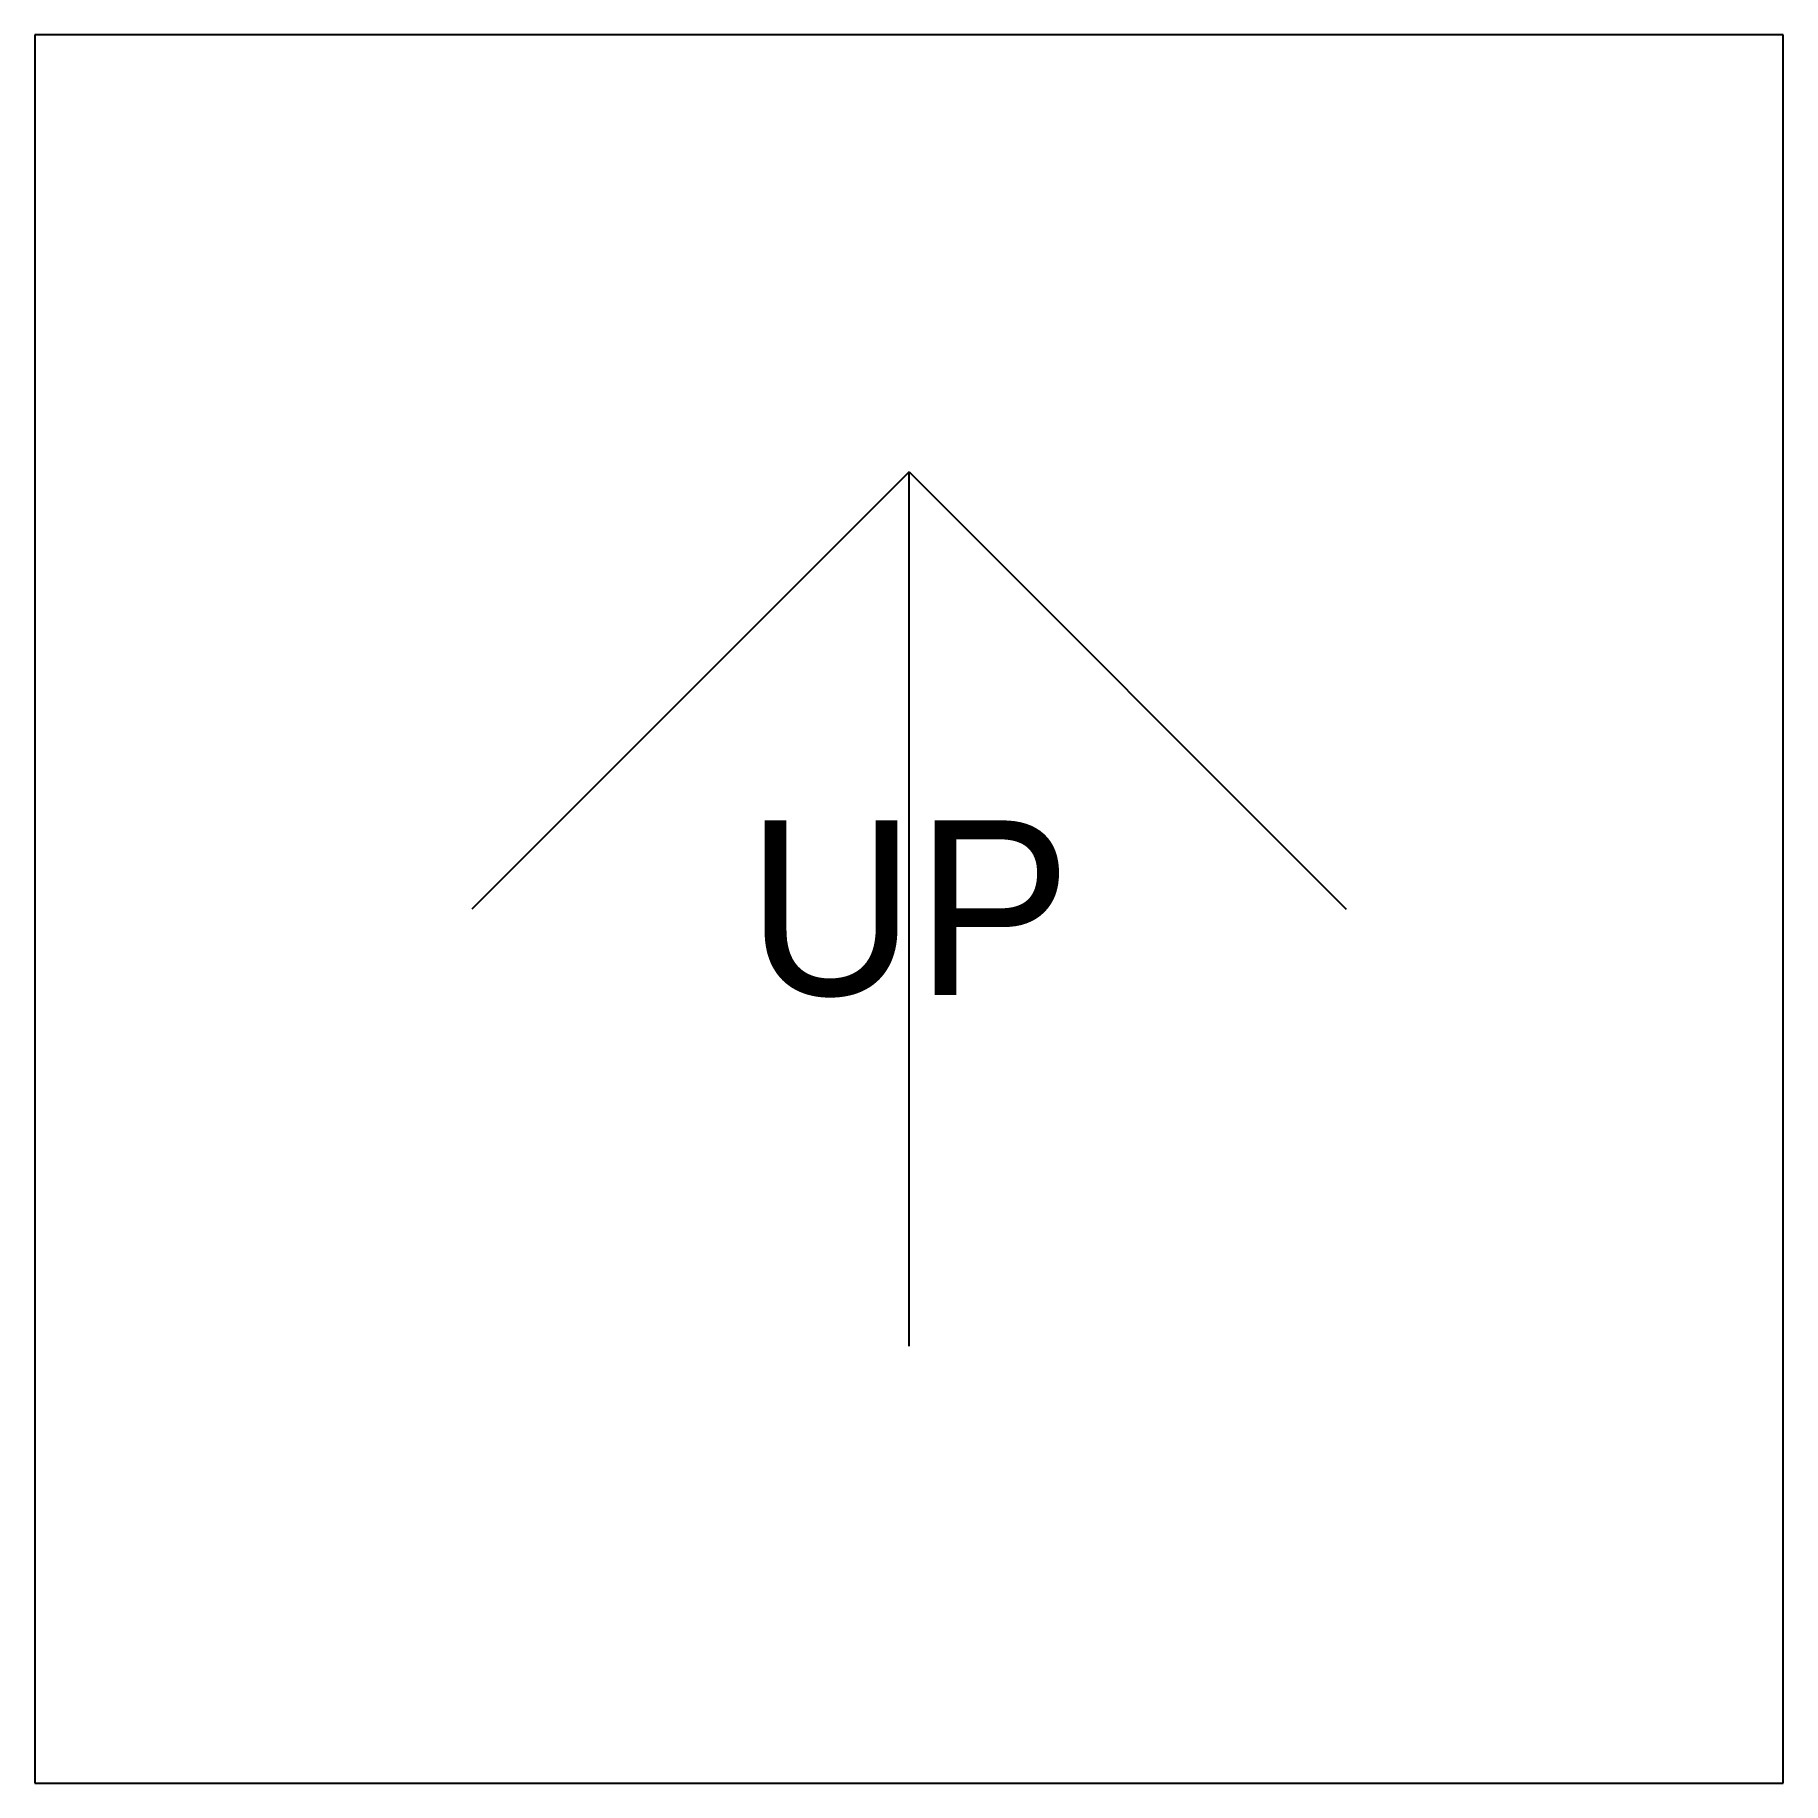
# Model space of a CAD drawing. Header units: millimetres. Extents: x 0 to 10, y 0 to 10.
import ezdxf
from ezdxf.enums import TextEntityAlignment as Align

# ---------------------------------------------------------------- set-up
doc = ezdxf.new("R2010")
doc.units = ezdxf.units.MM

msp = doc.modelspace()

# ---------------------------------------------------------------- linework, layer by layer
for p, q in [((10, 10), (0, 10)), ((0, 10), (0, 0)), ((10, 0), (10, 10)), ((5, 7.5), (2.5, 5)), ((5, 2.5), (5, 7.5)), ((5, 7.5), (7.5, 5)), ((0, 0), (10, 0))]:
    msp.add_line(p, q)

# ---------------------------------------------------------------- texts
msp.add_text('UP', height=1).set_placement((5, 5), align=Align.MIDDLE)

doc.saveas('drawing.dxf')
